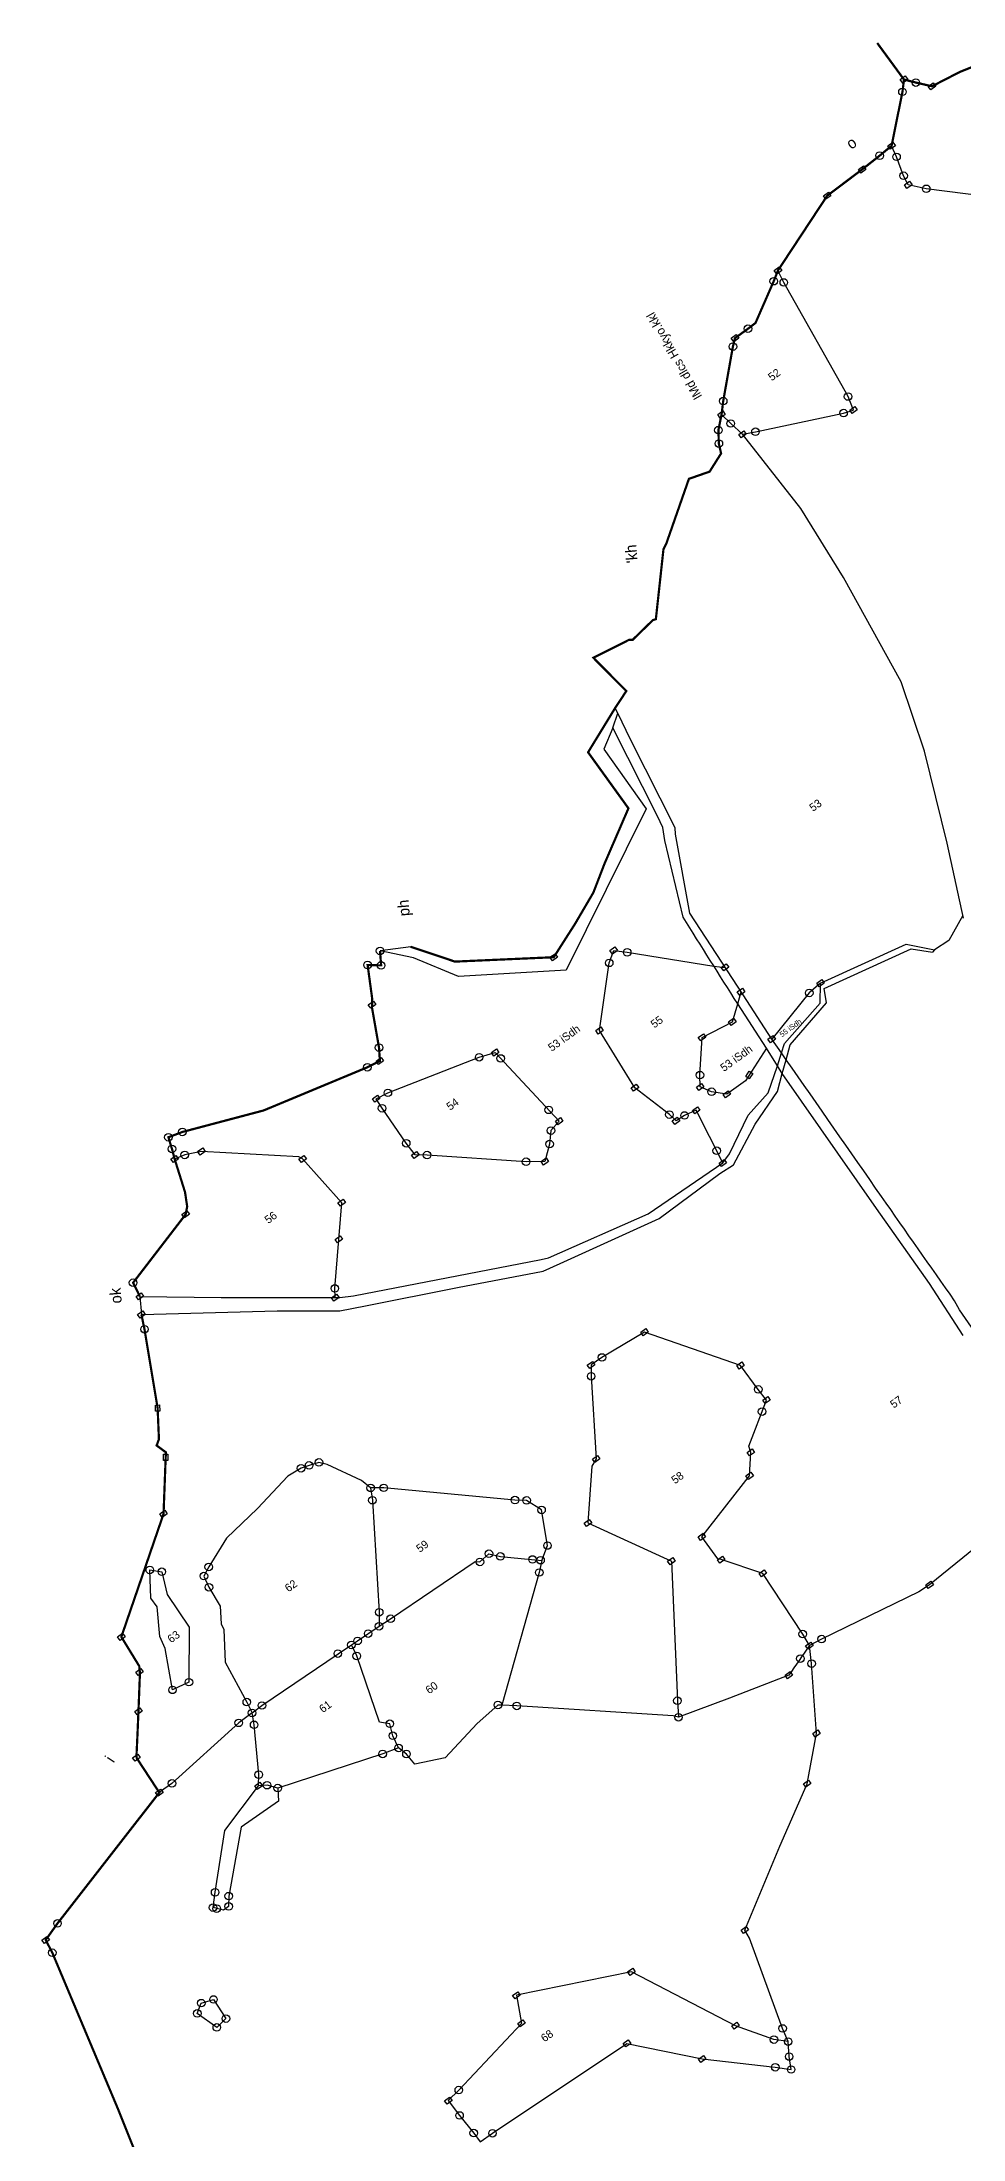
# Model space of a CAD drawing. Header units: metres. Extents: x 346546 to 351487, y 1758892 to 1763629.
# Drawn here: x 348186 to 349231, y 1760826 to 1763204 of the extents above; entities that cross this region are included whole.
import ezdxf

# ---------------------------------------------------------------- set-up
doc = ezdxf.new("R2010")
doc.units = ezdxf.units.M
doc.header["$MEASUREMENT"] = 0
doc.linetypes.add('DIVIDE', pattern=[1.25, 0.5, -0.25, 0, -0.25, 0, -0.25])
for name, color, linetype in [('OFF', 1, 'Continuous'), ('OTHERS', 1, 'Continuous'), ('POLY_PARCEL', 6, 'Continuous'), ('POLY_ROAD', 30, 'Continuous'), ('SYM_STONE', 1, 'Continuous'), ('TEXT_MAPOUT', 7, 'Continuous'), ('TEXT_PARCEL', 7, 'Continuous'), ('V_BOUND_LINE', 7, 'Continuous'), ('V_DIVIDE_LINE', 7, 'DIVIDE')]:
    doc.layers.add(name, color=color, linetype=linetype)
doc.styles.add('TEXT_MAP', font='')
doc.styles.get('TEXT_MAP').set_extended_font_data('Kruti Dev 050')

# ---------------------------------------------------------------- blocks, each defined once
blk = doc.blocks.new('STONE')
blk.add_circle((0, 0), 0.851)
blk = doc.blocks.new('STONESQUARE')
blk.add_lwpolyline([(-0.7, 0.48), (0.7, 0.48), (0.7, -0.48), (-0.7, -0.48)], close=True)
blk = doc.blocks.new('EWF')
at = {"layer": 'OFF'}
for points in [[(-1169690.35, 2307184.4), (-1169696.5, 2307187.69)], [(-1169785.84, 2307156.37), (-1169787.94, 2307152.87)]]:
    blk.add_lwpolyline(points, dxfattribs=at)
at = {"layer": 'OTHERS'}
for points in [[(-1169637.62, 2307140.88), (-1169635.73, 2307139.17)], [(-1169638.23, 2307130.89), (-1169636.04, 2307132.61)]]:
    blk.add_lwpolyline(points, dxfattribs=at)
at = {"layer": 'POLY_PARCEL'}
for points in [[(-1169505.24, 2307143.8), (-1169507.07, 2307143.87), (-1169512.56, 2307143.94), (-1169515.23, 2307143.94), (-1169515.37, 2307153.92), (-1169522.14, 2307163.16), (-1169520.53, 2307163.72), (-1169502.3, 2307165.76), (-1169507.51, 2307179.85), (-1169497.09, 2307191.62), (-1169481.59, 2307208.67), (-1169481.94, 2307212.74), (-1169474.97, 2307218.07), (-1169464.27, 2307220.32), (-1169461.14, 2307221.6), (-1169463.53, 2307224.13), (-1169476.91, 2307236.29), (-1169496.43, 2307254.61), (-1169499.18, 2307257.7), (-1169498.83, 2307259.99), (-1169497.63, 2307264.35), (-1169497.07, 2307267.02)], [(-1169562.29, 2307234.08), (-1169559.59, 2307232.83), (-1169541.06, 2307224.63), (-1169538.84, 2307223.86), (-1169538.06, 2307227.04), (-1169534.75, 2307256.31), (-1169534.23, 2307259.27)], [(-1169562.29, 2307234.08), (-1169563.02, 2307237.6), (-1169563.51, 2307240.44)], [(-1169585.79, 2307116.71), (-1169578.84, 2307132.52), (-1169570.88, 2307152.29), (-1169565.96, 2307168.01), (-1169562.77, 2307194.66), (-1169561.42, 2307212.85), (-1169562.29, 2307234.08)], [(-1169750.36, 2307130.39), (-1169749.23, 2307132.11), (-1169736.66, 2307146.83), (-1169738.03, 2307159.97), (-1169738.47, 2307160.86), (-1169755.51, 2307174.68), (-1169759, 2307176.25), (-1169761.39, 2307176.83)], [(-1169661.91, 2307103.83), (-1169659.83, 2307116.94), (-1169662.65, 2307117.54), (-1169664.9, 2307117.67), (-1169665.3, 2307119.69), (-1169668.04, 2307129.13), (-1169666.95, 2307144.25), (-1169656.27, 2307155.29), (-1169653.82, 2307156.96), (-1169651.6, 2307154.84), (-1169637.62, 2307140.88)], [(-1169638.84, 2307119), (-1169646.96, 2307115.82), (-1169652.15, 2307115.82), (-1169654.58, 2307118.3), (-1169656.02, 2307120.67), (-1169654.52, 2307122.86), (-1169649.15, 2307129.45), (-1169641.58, 2307128.3), (-1169638.23, 2307130.89)], [(-1169620.4, 2307123.71), (-1169623.74, 2307123.44), (-1169636.68, 2307119.95)], [(-1169585.54, 2307117.28), (-1169585.54, 2307117.28), (-1169591.39, 2307114.56), (-1169595.22, 2307114.76), (-1169595.9, 2307114.66)], [(-1169768.98, 2307091.03), (-1169769.68, 2307093.62), (-1169773.81, 2307101.03), (-1169775.05, 2307102.49), (-1169777.23, 2307103.25), (-1169779.1, 2307103.78), (-1169782.58, 2307104.09), (-1169792.32, 2307102.18), (-1169801.87, 2307100.85), (-1169808.93, 2307097.97), (-1169811, 2307096.94), (-1169811.58, 2307094.23), (-1169812.02, 2307089.35), (-1169814.15, 2307085.91), (-1169814.42, 2307084.53), (-1169818.46, 2307078.45), (-1169819.8, 2307068.31), (-1169820.28, 2307065.64)], [(-1169768.98, 2307091.03), (-1169770.28, 2307088.55), (-1169783.81, 2307067.23), (-1169785.68, 2307064.7)], [(-1169747.32, 2307055.26), (-1169744.32, 2307057.2), (-1169740.72, 2307064.47), (-1169742.17, 2307068.18), (-1169744.25, 2307069.78), (-1169766.58, 2307089.31), (-1169768.98, 2307091.03)], [(-1169709.74, 2307004.41), (-1169709.43, 2307007.41), (-1169708.7, 2307023.73), (-1169714.49, 2307031.72), (-1169715.01, 2307032.34), (-1169715.01, 2307038.43), (-1169698.27, 2307043.25), (-1169694.96, 2307047.36), (-1169694.49, 2307048.74), (-1169685.2, 2307054.83), (-1169685.29, 2307057.86), (-1169685.39, 2307064.56), (-1169698.49, 2307083.31), (-1169709.6, 2307084.31), (-1169712.57, 2307084.38), (-1169714.04, 2307082.31), (-1169724.02, 2307066.57), (-1169725.78, 2307065.86), (-1169733.97, 2307055.98), (-1169723.77, 2307038.01), (-1169741.09, 2307011.78), (-1169743.06, 2307008.61)], [(-1169820.28, 2307065.64), (-1169824, 2307065.58), (-1169844.17, 2307063.36), (-1169847.68, 2307063.35)], [(-1169828.68, 2307051.49), (-1169827.2, 2307053.51), (-1169821.46, 2307063.2), (-1169820.28, 2307065.64)], [(-1169820.28, 2307065.64), (-1169817.49, 2307065.69), (-1169796.78, 2307065.07), (-1169793.2, 2307064.94)], [(-1169798.16, 2307039.95), (-1169797.6, 2307042.91), (-1169796.56, 2307045.51), (-1169798.24, 2307047.19), (-1169793.68, 2307062.22), (-1169793.2, 2307064.94)], [(-1169793.2, 2307064.94), (-1169791.52, 2307064.86), (-1169785.68, 2307064.7)], [(-1169785.68, 2307064.7), (-1169782.58, 2307064.55), (-1169759.61, 2307063.83), (-1169758.81, 2307063.11), (-1169756.09, 2307063.43), (-1169754.33, 2307061.43), (-1169747.32, 2307055.26)], [(-1169825.48, 2307048.55), (-1169827.05, 2307046.05), (-1169837.31, 2307046.21), (-1169848.68, 2307035.32), (-1169850.03, 2307033.46), (-1169851.5, 2307033.46), (-1169853.05, 2307035.28), (-1169850.65, 2307037.8), (-1169840.74, 2307047.79), (-1169828.68, 2307051.49)], [(-1169825.48, 2307048.55), (-1169827.06, 2307050.48), (-1169828.68, 2307051.49)], [(-1169747.32, 2307055.26), (-1169749.38, 2307053.37), (-1169773.67, 2307034.1)], [(-1169798.16, 2307039.95), (-1169801.85, 2307040.94), (-1169825.48, 2307048.55)], [(-1169773.67, 2307034.1), (-1169774.39, 2307034.67), (-1169780.63, 2307034.03), (-1169790.96, 2307032.03), (-1169797.36, 2307034.83), (-1169797.52, 2307037.79), (-1169798.16, 2307039.95)], [(-1169743.06, 2307008.61), (-1169743.82, 2307009.6), (-1169771.05, 2307032.01), (-1169773.67, 2307034.1)], [(-1169765.8, 2306935.03), (-1169765.08, 2306938.15), (-1169759.27, 2306958.97), (-1169759, 2306961.07), (-1169741.55, 2306971.79), (-1169728.34, 2306979.52), (-1169720.02, 2306987.45), (-1169711.71, 2307000.85), (-1169709.74, 2307004.41)], [(-1169641.48, 2307006.08), (-1169653.38, 2307001.11), (-1169679.81, 2306999.65), (-1169682.69, 2306999.77), (-1169706.66, 2307004.01), (-1169709.74, 2307004.41)], [(-1169765.8, 2306935.03), (-1169768.13, 2306937.26), (-1169773.31, 2306944.86), (-1169785.2, 2306968.41), (-1169809.26, 2306979.31), (-1169812.03, 2306973.5), (-1169832.26, 2306969.63), (-1169835.57, 2306969.09), (-1169835.48, 2306964.89), (-1169835.21, 2306959.8), (-1169835.21, 2306957.39)], [(-1169835.21, 2306957.39), (-1169831.81, 2306957.3), (-1169795.45, 2306955.95), (-1169783.78, 2306943.21), (-1169771.53, 2306932.04), (-1169768.93, 2306929.54), (-1169767.59, 2306932.17), (-1169765.8, 2306935.03)]]:
    blk.add_lwpolyline(points, dxfattribs=at)
for points in [[(-1169694.2, 2307127.57), (-1169697.64, 2307129.99), (-1169714.83, 2307144.26), (-1169716.95, 2307145.84), (-1169717.07, 2307149.17), (-1169716.86, 2307158.73), (-1169716.67, 2307161.25), (-1169713.77, 2307160.78), (-1169692.43, 2307155.23), (-1169688.88, 2307153.98), (-1169686.26, 2307133.04), (-1169689.01, 2307132.39), (-1169691.02, 2307130.1)], [(-1169820.41, 2307089.58), (-1169827.73, 2307079.57), (-1169831.74, 2307080.33), (-1169827.65, 2307088.86), (-1169827.04, 2307091.75), (-1169823.57, 2307097.47), (-1169823.62, 2307099.91), (-1169820.08, 2307105.19), (-1169818.12, 2307103.28), (-1169820.16, 2307098.46)], [(-1169865.07, 2307018.48), (-1169865.32, 2307013.36), (-1169868.14, 2307012.96), (-1169869.85, 2307018.08), (-1169867.78, 2307019.43)]]:
    blk.add_lwpolyline(points, close=True, dxfattribs=at)
blk.add_lwpolyline([(-1169709.74, 2307004.41, 0.002976), (-1169717.39, 2307001.74), (-1169731.27, 2307005.35), (-1169743.06, 2307008.61)], format="xyb", dxfattribs=at)
at = {"layer": 'POLY_ROAD'}
for points in [[(-1169640.82, 2307040.67), (-1169640.09, 2307054.6), (-1169639.87, 2307075.25), (-1169639.32, 2307112.29), (-1169639.16, 2307114.33), (-1169638.84, 2307119), (-1169638.23, 2307130.89, -0.002413), (-1169636.75, 2307153.91), (-1169630.02, 2307170.24), (-1169628.66, 2307172.9), (-1169628.14, 2307175.71), (-1169624.63, 2307197.65), (-1169629.05, 2307194.97), (-1169629.23, 2307178.49), (-1169665.06, 2307159.63), (-1169685.56, 2307172.72), (-1169691.3, 2307182.03), (-1169696.5, 2307187.69)], [(-1169638.91, 2307007.91), (-1169638.08, 2307045.85), (-1169637.8, 2307048.13, -0.000766), (-1169637.39, 2307076.75, 0.000594), (-1169636.75, 2307114.3), (-1169636.72, 2307116.14), (-1169636.68, 2307119.95), (-1169636.08, 2307131.78), (-1169635.04, 2307153.71), (-1169627.24, 2307170), (-1169626.48, 2307171.21), (-1169622.96, 2307193.2), (-1169621.77, 2307199.68), (-1169621.6, 2307200.97)]]:
    blk.add_lwpolyline(points, format="xyb", dxfattribs=at)
for points in [[(-1169624.63, 2307197.65), (-1169621.77, 2307199.68)], [(-1169785.84, 2307156.37), (-1169771.12, 2307145.47), (-1169750.36, 2307130.39), (-1169749.53, 2307129.82), (-1169746.79, 2307128.34), (-1169707.79, 2307110.2), (-1169706.24, 2307109.54), (-1169682.21, 2307104.41), (-1169661.91, 2307103.83), (-1169659.5, 2307104.63), (-1169651, 2307109.16), (-1169644.42, 2307110.62), (-1169639.16, 2307114.33), (-1169636.72, 2307116.14), (-1169634.94, 2307117.49), (-1169623.06, 2307120.13), (-1169620.4, 2307123.71), (-1169599.63, 2307119.5), (-1169595.22, 2307114.76)], [(-1169787.94, 2307152.87), (-1169762.69, 2307135.6), (-1169751.28, 2307127.36), (-1169745.91, 2307124.92), (-1169726.74, 2307116.13), (-1169708.93, 2307107.79), (-1169704.84, 2307106.97), (-1169680.86, 2307102.06), (-1169663.89, 2307102.3), (-1169660.24, 2307102.1), (-1169650.95, 2307106.63), (-1169642.52, 2307109.68), (-1169639.32, 2307112.29), (-1169636.75, 2307114.3), (-1169634.04, 2307116.49), (-1169621.87, 2307119.34), (-1169620.45, 2307122.27), (-1169599.36, 2307118.02), (-1169595.9, 2307114.66)]]:
    blk.add_lwpolyline(points, dxfattribs=at)
at = {"layer": 'V_BOUND_LINE', "const_width": 0.5}
for points in [[(-1169464.72, 2307268.94), (-1169474.89, 2307271.48), (-1169481.86, 2307272.54), (-1169484.32, 2307275.35), (-1169486.08, 2307277.46), (-1169487.98, 2307275.42), (-1169497.07, 2307267.02), (-1169500.55, 2307266.79), (-1169505.57, 2307266.59), (-1169515.41, 2307266.4), (-1169534.23, 2307259.27), (-1169536.42, 2307257.87), (-1169545.25, 2307252.66), (-1169547.39, 2307252.6), (-1169551, 2307252.6), (-1169552.48, 2307251.34), (-1169561.43, 2307242.68), (-1169563.51, 2307240.44), (-1169566.14, 2307238.01), (-1169567.84, 2307235.49), (-1169568.72, 2307233.41), (-1169573.21, 2307231.61), (-1169577.94, 2307233.02), (-1169590.65, 2307224.16), (-1169591.88, 2307223.52), (-1169602.46, 2307211.8), (-1169603.12, 2307212.02), (-1169609.42, 2307211.09), (-1169610.13, 2307211.58), (-1169618.95, 2307213), (-1169617.32, 2307202.59), (-1169621.6, 2307200.97), (-1169632.37, 2307196.47), (-1169632.39, 2307180.93), (-1169644.12, 2307173.95), (-1169649.88, 2307170.2), (-1169657.31, 2307166.93), (-1169665.64, 2307163.63), (-1169684.24, 2307175.86), (-1169690.35, 2307184.4)], [(-1169785.84, 2307156.37), (-1169785.27, 2307159.75), (-1169766.66, 2307165.29), (-1169765.36, 2307166.52), (-1169763.85, 2307169.44), (-1169761.39, 2307176.83), (-1169760.54, 2307179.03), (-1169759.66, 2307181.62), (-1169756.41, 2307180.74), (-1169738.75, 2307173.95), (-1169714.13, 2307168.14), (-1169711.04, 2307167.63), (-1169709.42, 2307170.2), (-1169705.45, 2307178.38), (-1169704.27, 2307179.92), (-1169700.62, 2307186.76), (-1169698.2, 2307184.91), (-1169696.5, 2307187.69)]]:
    blk.add_lwpolyline(points, dxfattribs=at)
blk.add_lwpolyline([(-1169787.94, 2307152.87), (-1169789.33, 2307149.76), (-1169797.31, 2307133.68), (-1169801.18, 2307127.82), (-1169802.43, 2307126.98), (-1169801.64, 2307124.52), (-1169810.18, 2307113.6), (-1169834.09, 2307096.74), (-1169834.68, 2307089.04), (-1169835.46, 2307087.7, -0.002522), (-1169847.25, 2307072.74), (-1169847.68, 2307063.35), (-1169883.5, 2307052.92), (-1169887.83, 2307051.46), (-1169888.31, 2307048.26), (-1169896.94, 2307011.04), (-1169903.05, 2306986.65)], format="xyb", dxfattribs=at)
at = {"layer": 'V_DIVIDE_LINE', "ltscale": 10, "const_width": 0.5}
blk.add_lwpolyline([(-1169486.08, 2307277.46), (-1169486.15, 2307287.65)], dxfattribs=at)
at = {"layer": 'SYM_STONE'}
for name, p in [('STONESQUARE', (-1169486.08, 2307277.46)), ('STONE', (-1169487.98, 2307275.42)), ('STONE', (-1169484.32, 2307275.35)), ('STONESQUARE', (-1169481.86, 2307272.54)), ('STONESQUARE', (-1169515.41, 2307266.4)), ('STONESQUARE', (-1169505.57, 2307266.59)), ('STONE', (-1169500.55, 2307266.79)), ('STONE', (-1169497.63, 2307264.35)), ('STONESQUARE', (-1169497.07, 2307267.02)), ('STONESQUARE', (-1169534.23, 2307259.27)), ('STONE', (-1169498.83, 2307259.99)), ('STONE', (-1169536.42, 2307257.87)), ('STONE', (-1169534.75, 2307256.31)), ('STONESQUARE', (-1169499.18, 2307257.7)), ('STONE', (-1169496.43, 2307254.61)), ('STONE', (-1169552.48, 2307251.34)), ('STONESQUARE', (-1169551, 2307252.6)), ('STONE', (-1169547.39, 2307252.6)), ('STONESQUARE', (-1169563.51, 2307240.44)), ('STONE', (-1169561.43, 2307242.68)), ('STONE', (-1169567.84, 2307235.49)), ('STONE', (-1169566.14, 2307238.01)), ('STONE', (-1169563.02, 2307237.6)), ('STONESQUARE', (-1169562.29, 2307234.08)), ('STONE', (-1169559.59, 2307232.83)), ('STONE', (-1169538.06, 2307227.04)), ('STONE', (-1169541.06, 2307224.63)), ('STONESQUARE', (-1169538.84, 2307223.86)), ('STONE', (-1169696.5, 2307187.69)), ('STONE', (-1169700.62, 2307186.76)), ('STONE', (-1169698.2, 2307184.91)), ('STONE', (-1169760.54, 2307179.03)), ('STONE', (-1169759.66, 2307181.62)), ('STONE', (-1169756.41, 2307180.74)), ('STONESQUARE', (-1169705.02, 2307178.95)), ('STONESQUARE', (-1169761.39, 2307176.83)), ('STONE', (-1169759, 2307176.25)), ('STONESQUARE', (-1169755.51, 2307174.68)), ('STONE', (-1169709.42, 2307170.2)), ('STONESQUARE', (-1169766.66, 2307165.29)), ('STONE', (-1169714.13, 2307168.14)), ('STONESQUARE', (-1169711.04, 2307167.63)), ('STONE', (-1169785.27, 2307159.75)), ('STONESQUARE', (-1169738.03, 2307159.97)), ('STONESQUARE', (-1169716.67, 2307161.25)), ('STONE', (-1169713.77, 2307160.78)), ('STONESQUARE', (-1169665.64, 2307163.63)), ('STONESQUARE', (-1169785.84, 2307156.37)), ('STONE', (-1169716.86, 2307158.73)), ('STONE', (-1169692.43, 2307155.23)), ('STONE', (-1169656.27, 2307155.29)), ('STONESQUARE', (-1169653.82, 2307156.96)), ('STONE', (-1169651.6, 2307154.84)), ('STONE', (-1169789.33, 2307149.76)), ('STONESQUARE', (-1169787.94, 2307152.87)), ('STONESQUARE', (-1169688.88, 2307153.98)), ('STONE', (-1169688.65, 2307152.16)), ('STONESQUARE', (-1169736.66, 2307146.83)), ('STONE', (-1169717.07, 2307149.17)), ('STONESQUARE', (-1169716.95, 2307145.84)), ('STONESQUARE', (-1169742.03, 2307140.52)), ('STONE', (-1169714.83, 2307144.26)), ('STONESQUARE', (-1169666.95, 2307144.25)), ('STONE', (-1169686.68, 2307136.47)), ('STONESQUARE', (-1169635.73, 2307139.2)), ('STONE', (-1169749.23, 2307132.11)), ('STONE', (-1169689.01, 2307132.39)), ('STONESQUARE', (-1169686.26, 2307133.04)), ('STONESQUARE', (-1169636.04, 2307132.61)), ('STONESQUARE', (-1169750.36, 2307130.39)), ('STONE', (-1169697.64, 2307129.99)), ('STONESQUARE', (-1169694.2, 2307127.57)), ('STONE', (-1169691.02, 2307130.1)), ('STONESQUARE', (-1169668.04, 2307129.13)), ('STONESQUARE', (-1169649.15, 2307129.45)), ('STONESQUARE', (-1169641.58, 2307128.3)), ('STONE', (-1169654.52, 2307122.86)), ('STONE', (-1169623.74, 2307123.44)), ('STONESQUARE', (-1169620.4, 2307123.71)), ('STONE', (-1169665.3, 2307119.69)), ('STONESQUARE', (-1169664.9, 2307117.67)), ('STONE', (-1169662.65, 2307117.54)), ('STONESQUARE', (-1169659.83, 2307116.94)), ('STONESQUARE', (-1169656.02, 2307120.67)), ('STONE', (-1169654.58, 2307118.3)), ('STONESQUARE', (-1169636.68, 2307119.95)), ('STONESQUARE', (-1169810.18, 2307113.6)), ('STONESQUARE', (-1169652.15, 2307115.82)), ('STONE', (-1169820.08, 2307105.19)), ('STONE', (-1169818.12, 2307103.28)), ('STONE', (-1169779.1, 2307103.78)), ('STONE', (-1169777.23, 2307103.25)), ('STONE', (-1169775.05, 2307102.49)), ('STONESQUARE', (-1169661.91, 2307103.83)), ('STONE', (-1169661.43, 2307106.86)), ('STONE', (-1169808.93, 2307097.97)), ('STONESQUARE', (-1169834.09, 2307096.74)), ('STONE', (-1169811.58, 2307094.23)), ('STONE', (-1169811, 2307096.94)), ('STONE', (-1169770.28, 2307088.55)), ('STONE', (-1169768.98, 2307091.03)), ('STONE', (-1169766.58, 2307089.31)), ('STONESQUARE', (-1169835.39, 2307087.95)), ('STONESQUARE', (-1169712.57, 2307084.38)), ('STONE', (-1169709.6, 2307084.31)), ('STONESQUARE', (-1169840.77, 2307080.92)), ('STONE', (-1169831.74, 2307080.33)), ('STONE', (-1169827.73, 2307079.57)), ('STONE', (-1169714.04, 2307082.31)), ('STONESQUARE', (-1169698.49, 2307083.31)), ('STONESQUARE', (-1169847.25, 2307072.74)), ('STONE', (-1169744.25, 2307069.78)), ('STONE', (-1169824, 2307065.58)), ('STONE', (-1169820.28, 2307065.64)), ('STONE', (-1169819.8, 2307068.31)), ('STONE', (-1169817.49, 2307065.69)), ('STONE', (-1169796.81, 2307065.14)), ('STONE', (-1169793.2, 2307064.94)), ('STONE', (-1169791.52, 2307064.86)), ('STONE', (-1169788.64, 2307064.78)), ('STONE', (-1169785.68, 2307064.7)), ('STONE', (-1169783.81, 2307067.23)), ('STONE', (-1169782.58, 2307064.55)), ('STONE', (-1169742.17, 2307068.18)), ('STONESQUARE', (-1169724.02, 2307066.57)), ('STONESQUARE', (-1169847.68, 2307063.35)), ('STONE', (-1169844.17, 2307063.36)), ('STONE', (-1169821.46, 2307063.2)), ('STONE', (-1169793.68, 2307062.22)), ('STONE', (-1169758.81, 2307063.11)), ('STONE', (-1169756.09, 2307063.43)), ('STONE', (-1169754.33, 2307061.43)), ('STONE', (-1169740.72, 2307064.47)), ('STONESQUARE', (-1169685.39, 2307064.56)), ('STONE', (-1169748.89, 2307056.64)), ('STONE', (-1169747.52, 2307055.44)), ('STONE', (-1169744.32, 2307057.2)), ('STONESQUARE', (-1169733.97, 2307055.98)), ('STONE', (-1169685.29, 2307057.86)), ('STONESQUARE', (-1169887.83, 2307051.46)), ('STONE', (-1169883.5, 2307052.92)), ('STONESQUARE', (-1169828.68, 2307051.49)), ('STONE', (-1169827.2, 2307053.51)), ('STONE', (-1169827.06, 2307050.48)), ('STONE', (-1169749.38, 2307053.37)), ('STONE', (-1169687.53, 2307053.31)), ('STONESQUARE', (-1169685.2, 2307054.83)), ('STONE', (-1169888.31, 2307048.26)), ('STONE', (-1169825.48, 2307048.55)), ('STONESQUARE', (-1169694.96, 2307047.36)), ('STONE', (-1169797.6, 2307042.91)), ('STONE', (-1169796.56, 2307045.51)), ('STONESQUARE', (-1169698.27, 2307043.25)), ('STONE', (-1169850.65, 2307037.8)), ('STONE', (-1169801.85, 2307040.94)), ('STONE', (-1169798.16, 2307039.95)), ('STONE', (-1169797.52, 2307037.79)), ('STONESQUARE', (-1169723.77, 2307038.01)), ('STONESQUARE', (-1169715.01, 2307038.43)), ('STONE', (-1169853.05, 2307035.28)), ('STONE', (-1169852.5, 2307034.63)), ('STONE', (-1169850.03, 2307033.46)), ('STONE', (-1169848.68, 2307035.32)), ('STONE', (-1169774.39, 2307034.67)), ('STONE', (-1169771.05, 2307032.01)), ('STONESQUARE', (-1169714.49, 2307031.72)), ('STONESQUARE', (-1169708.7, 2307023.73)), ('STONE', (-1169869.85, 2307018.08)), ('STONE', (-1169867.78, 2307019.43)), ('STONE', (-1169865.07, 2307018.48)), ('STONE', (-1169868.14, 2307012.96)), ('STONE', (-1169865.32, 2307013.36)), ('STONE', (-1169743.06, 2307008.61)), ('STONE', (-1169741.09, 2307011.78)), ('STONE', (-1169713.09, 2307003.25)), ('STONESQUARE', (-1169709.74, 2307004.41)), ('STONE', (-1169709.43, 2307007.41)), ('STONE', (-1169706.66, 2307004.01)), ('STONESQUARE', (-1169717.39, 2307001.74)), ('STONE', (-1169711.71, 2307000.85)), ('STONESQUARE', (-1169679.81, 2306999.65)), ('STONESQUARE', (-1169720.02, 2306987.45)), ('STONESQUARE', (-1169809.26, 2306979.31)), ('STONESQUARE', (-1169728.34, 2306979.52)), ('STONESQUARE', (-1169812.03, 2306973.5)), ('STONESQUARE', (-1169835.57, 2306969.09)), ('STONE', (-1169832.26, 2306969.63)), ('STONESQUARE', (-1169785.2, 2306968.41)), ('STONE', (-1169835.48, 2306964.89)), ('STONE', (-1169835.21, 2306959.8)), ('STONE', (-1169831.81, 2306957.3)), ('STONESQUARE', (-1169759, 2306961.07)), ('STONESQUARE', (-1169795.45, 2306955.95)), ('STONESQUARE', (-1169783.78, 2306943.21)), ('STONESQUARE', (-1169773.31, 2306944.86)), ('STONE', (-1169768.13, 2306937.26)), ('STONE', (-1169765.08, 2306938.15)), ('STONE', (-1169765.8, 2306935.03)), ('STONE', (-1169771.53, 2306932.04)), ('STONE', (-1169768.93, 2306929.54)), ('STONE', (-1169767.59, 2306932.17))]:
    blk.add_blockref(name, p, dxfattribs=at)
for p, rotation in [((-1169797.31, 2307133.68), 56.71952560268808), ((-1169802.35, 2307123.62), 234.6794121316469), ((-1169645.52, 2307116.38), 21.3572839592598)]:
    blk.add_blockref('STONESQUARE', p, dxfattribs=dict(at, rotation=rotation))
at = {"layer": 'TEXT_MAPOUT', "style": 'TEXT_MAP'}
blk.add_text('o', height=2.5, dxfattribs=at).set_placement((-1169504.97, 2307271.59))
for s, height, rotation, p in [('lMd dlcs Hkkyo.kkl', 2, 83.9845, (-1169564.57, 2307246.34)), ("'kh", 2.5, 59.0085, (-1169598.33, 2307224.5)), ('ph', 2.5, 59.0085, (-1169686.43, 2307190.16)), ('ok', 2.5, 59.0085, (-1169790.01, 2307157.53)), ('i', 2.5, 21.0165, (-1169852.2, 2307074.67))]:
    blk.add_text(s, height=height, rotation=rotation, dxfattribs=at).set_placement(p)
at = {"layer": 'TEXT_PARCEL', "style": 'TEXT_MAP'}
for s, height, p in [('52', 1.8, (-1169549.99, 2307239.87)), ('53', 1.8, (-1169599.21, 2307155.93)), ('56', 1.8, (-1169752.9, 2307152.61)), ('54', 1.8, (-1169704.8, 2307149.29)), ('53 iSdh', 1.8, (-1169678.49, 2307146.65)), ('55', 1.8, (-1169656.7, 2307137.37)), ('53 iSdh', 1.8, (-1169649.73, 2307120.26)), ('55 iSdh', 1.2, (-1169634.58, 2307118.92)), ('63', 1.8, (-1169825.87, 2307088.99)), ('62', 1.8, (-1169797.76, 2307082.8)), ('59', 1.8, (-1169768.58, 2307072.69)), ('61', 1.8, (-1169807.41, 2307056.24)), ('58', 1.8, (-1169713, 2307051.54)), ('60', 1.8, (-1169785.52, 2307045.66)), ('57', 1.8, (-1169663.12, 2307036.5)), ('68', 1.8, (-1169810.36, 2306966.99))]:
    blk.add_text(s, height=height, dxfattribs=at).set_placement(p)

msp = doc.modelspace()

# ---------------------------------------------------------------- block references
at = {"xscale": 5.041252822007001, "yscale": 5.041252822007001, "zscale": 5.041252822007001, "rotation": 35.86383004001718}
msp.add_blockref('EWF', (11941568.9, -4209152), dxfattribs=at)

doc.saveas('drawing.dxf')
